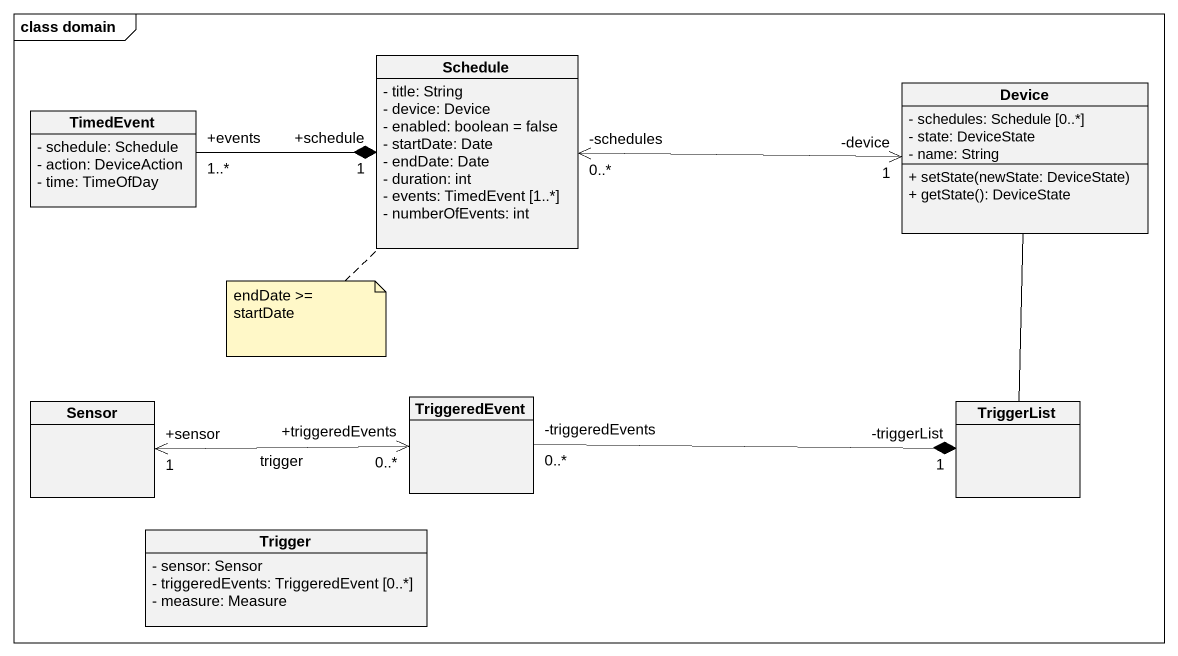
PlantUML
@startuml
mainframe class domain
hide circle
hide empty members
skinparam classAttributeIconSize 0
class Schedule {
  - title: String
  - device: Device
  - enabled: boolean = false
  - startDate: Date
  - endDate: Date
  - duration: int
  - events: TimedEvent [1..*]
  - numberOfEvents: int
}
class TimedEvent {
  - schedule: Schedule
  - action: DeviceAction
  - time: TimeOfDay
}
class Device {
  - schedules: Schedule [0..*]
  - state: DeviceState
  - name: String
  + setState(newState: DeviceState)
  + getState(): DeviceState
}
class Sensor
class TriggeredEvent
class TriggerList
class Trigger {
  - sensor: Sensor
  - triggeredEvents: TriggeredEvent [0..*]
  - measure: Measure
}
TimedEvent "+events\n1..*" -right-* "+schedule\n1" Schedule
Device "-device\n1" <-left-> "-schedules\n0..*" Schedule
Sensor "+sensor\n1" <-right-> "+triggeredEvents\n0..*" TriggeredEvent : trigger
TriggeredEvent "-triggeredEvents\n0..*" -right-* "-triggerList\n1" TriggerList
TriggerList -up- Device
note bottom of Schedule : endDate >= startDate
@enduml
